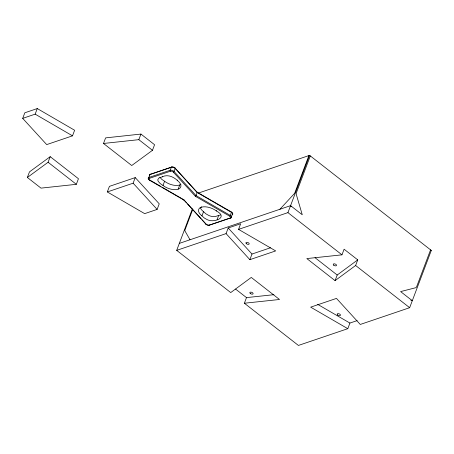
<?xml version="1.0" encoding="UTF-8"?>
<svg xmlns="http://www.w3.org/2000/svg" width="454" height="454" viewBox="0 0 454 454"><rect width="100%" height="100%" fill="white"/><g stroke="black" fill="none" stroke-linecap="round" stroke-linejoin="round"><path stroke-width="0.68" d="M22.7 118.375L24.811 112.785L37.273 108.563L74.621 130.253L72.509 135.842L46.7 144.599L22.7 118.375L35.162 114.147L72.509 135.842M35.162 114.147L37.273 108.563M27.365 177.474L29.476 171.89L50.207 156.675L78.446 178.728L76.334 184.318L40.996 188.126L27.365 177.474L48.09 162.26L50.207 156.675M103.495 143.47L105.606 137.88L140.944 134.072L154.576 144.724L152.465 150.308L131.734 165.523L103.495 143.47L138.828 139.662L152.465 150.308M107.314 191.946L109.431 186.356L135.235 177.599L159.235 203.823L157.124 209.413L144.667 213.641L107.314 191.946L133.124 183.189L135.235 177.599M138.828 139.662L140.944 134.072M179.727 184.999L178.144 189.187A11.254 5.698 20.7 0 1 163.003 185.465L160.148 183.507L158.298 181.424A7.338 3.711 20.7 0 1 157.884 179.483L159.008 177.968L162.322 176.827L162.521 176.305M163.003 185.465L164.586 181.271L161.732 179.319L159.882 177.23M178.144 189.187A11.254 5.698 20.7 0 0 177.463 180.556L177.662 180.034M273.904 294.686L246.499 297.608L244.377 303.232L279.511 299.487L251.272 277.428L230.728 292.575L176.691 250.364L192.36 208.891M192.785 209.317L185.073 229.713A2.599 1.175 -52 0 0 185.005 231.029L190.01 239.757M201.275 207.251A11.254 5.698 20.7 0 1 216.416 210.979C227.011 216.586 217.733 221.467 210.605 220.661A7.338 3.711 20.7 0 1 207.308 219.708L204.317 218.005L201.956 215.888A11.254 5.698 20.7 0 1 201.275 207.251L201.474 206.729M201.956 215.888L203.54 211.695A11.254 5.698 20.7 0 1 200.169 207.251M216.416 210.979L216.615 210.457M217.097 219.611L218.68 215.423L220.44 215.014M226.075 233.611L228.203 227.987L240.671 223.76L238.549 229.383L275.68 250.909L249.87 259.665L226.075 233.611L176.691 250.364M249.87 259.665L251.993 254.041L270.522 247.759M308.913 155.58L294.986 192.428A2.599 1.175 -52 0 1 293.937 194.074L279.897 209.266M238.549 229.383L287.932 212.625L309.577 155.353L431.3 250.426L409.656 307.699L360.272 324.457L336.476 298.403L310.667 307.154L347.798 328.685L349.921 323.061L357.145 320.615M310.309 155.921L296.383 192.774A2.599 1.907 71.3 0 0 296.36 194.67L302.262 214.77L290.577 205.645L179.33 243.384M341.97 254.836L344.098 249.212L357.746 259.87L355.618 265.494L335.075 280.634L306.836 258.581L341.97 254.836L287.932 212.625M335.075 280.634L337.203 275.016L357.746 259.87M430.568 249.853L416.647 286.707A2.599 1.907 71.3 0 1 415.552 287.768L400.61 291.587L412.294 300.718M208.976 225.229L230.331 217.988A1.907 0.965 20.7 0 0 229.866 216.291L231.591 212.063L196.957 192.11L174.869 167.906A1.907 0.965 20.7 0 0 172.026 167.021A0.692 0.511 71.3 0 0 171.328 167.197L149.973 174.444L148.816 177.514A2.599 1.317 20.7 0 0 149.445 179.824L149.411 180.187L184.046 200.14L206.133 224.344A1.907 0.965 20.7 0 0 208.976 225.229A0.692 0.511 71.3 0 0 209.674 225.053L231.029 217.806L232.187 214.736A2.599 1.317 20.7 0 0 231.563 212.427L197.201 192.513L175.204 168.406A0.692 0.426 -42.4 0 0 174.869 167.906M231.449 212.103L231.478 212.086A1.907 0.965 20.7 0 1 232.215 213.624M162.322 176.827C167.395 174.081 173.678 176.799 177.463 180.556M218.68 215.423L215.344 216.541L212.194 216.473A7.338 3.711 20.7 0 1 208.891 215.514L205.9 213.817L203.54 211.695M149.655 175.976A2.599 1.317 20.7 0 1 149.973 174.444A0.692 0.511 71.3 0 1 150.671 174.262L172.026 167.021M149.553 180.147A1.907 0.965 20.7 0 1 149.088 178.456L170.443 171.209A1.907 0.965 20.7 0 1 173.286 172.1L195.373 196.304L229.866 216.291M198.33 193.092L309.577 155.353M290.639 206.439L291.303 206.212M430.63 250.653L431.3 250.426M410.898 300.372L411.568 300.145M347.798 328.685L298.414 345.437L244.377 303.232M150.058 180.181L161.102 186.583M162.328 187.292L183.802 199.737L186.611 202.813M317.664 304.356L349.921 323.061M355.618 265.494L409.656 307.699M315.053 257.713L337.203 275.016M235.581 289.084L246.499 297.608M48.09 162.26L76.334 184.318M133.124 183.189L157.124 209.413M228.203 227.987L251.993 254.041M187.547 203.84L201.122 218.714M202.058 219.742L205.798 223.845A0.692 0.426 -42.4 0 0 206.133 224.344M209.674 225.053A2.599 1.317 20.7 0 1 205.798 223.845M230.331 217.988A0.692 0.511 71.3 0 0 231.029 217.806A2.599 1.317 20.7 0 0 230.399 215.502L196.037 195.589L174.041 171.481A2.599 1.317 20.7 0 0 170.165 170.273L148.816 177.514A0.692 0.511 71.3 0 0 149.088 178.456M173.286 172.1A0.692 0.426 -42.4 0 0 174.041 171.481L175.204 168.406A2.599 1.317 20.7 0 0 171.328 167.197L170.165 170.273A0.692 0.511 71.3 0 0 170.443 171.209M195.373 196.293A0.704 0.318 -52.1 0 0 196.043 195.589L197.201 192.513A0.704 0.318 -51.9 0 0 196.951 192.116M184.052 200.135A0.704 0.318 -51.9 0 1 183.802 199.737M150.274 174.552A1.907 0.965 20.7 0 1 150.671 174.262M232.227 214.367A0.692 0.511 71.3 0 1 232.221 214.629M180.913 184.449A11.254 5.698 20.7 0 1 164.586 181.271M337.663 314.985A1.731 0.874 20.7 0 0 340.426 315.32A1.731 0.874 20.7 0 0 338.406 313.646A1.731 0.874 20.7 0 0 337.663 314.985M246.374 243.679A1.731 0.874 20.7 0 0 249.132 244.019A1.731 0.874 20.7 0 0 247.118 242.34A1.731 0.874 20.7 0 0 246.374 243.679M250.302 293.483A1.731 0.874 20.7 0 0 253.06 293.823A1.731 0.874 20.7 0 0 251.045 292.149A1.731 0.874 20.7 0 0 250.302 293.483M333.735 265.181A1.731 0.874 20.7 0 0 336.493 265.516A1.731 0.874 20.7 0 0 334.479 263.842A1.731 0.874 20.7 0 0 333.735 265.181"/></g></svg>
